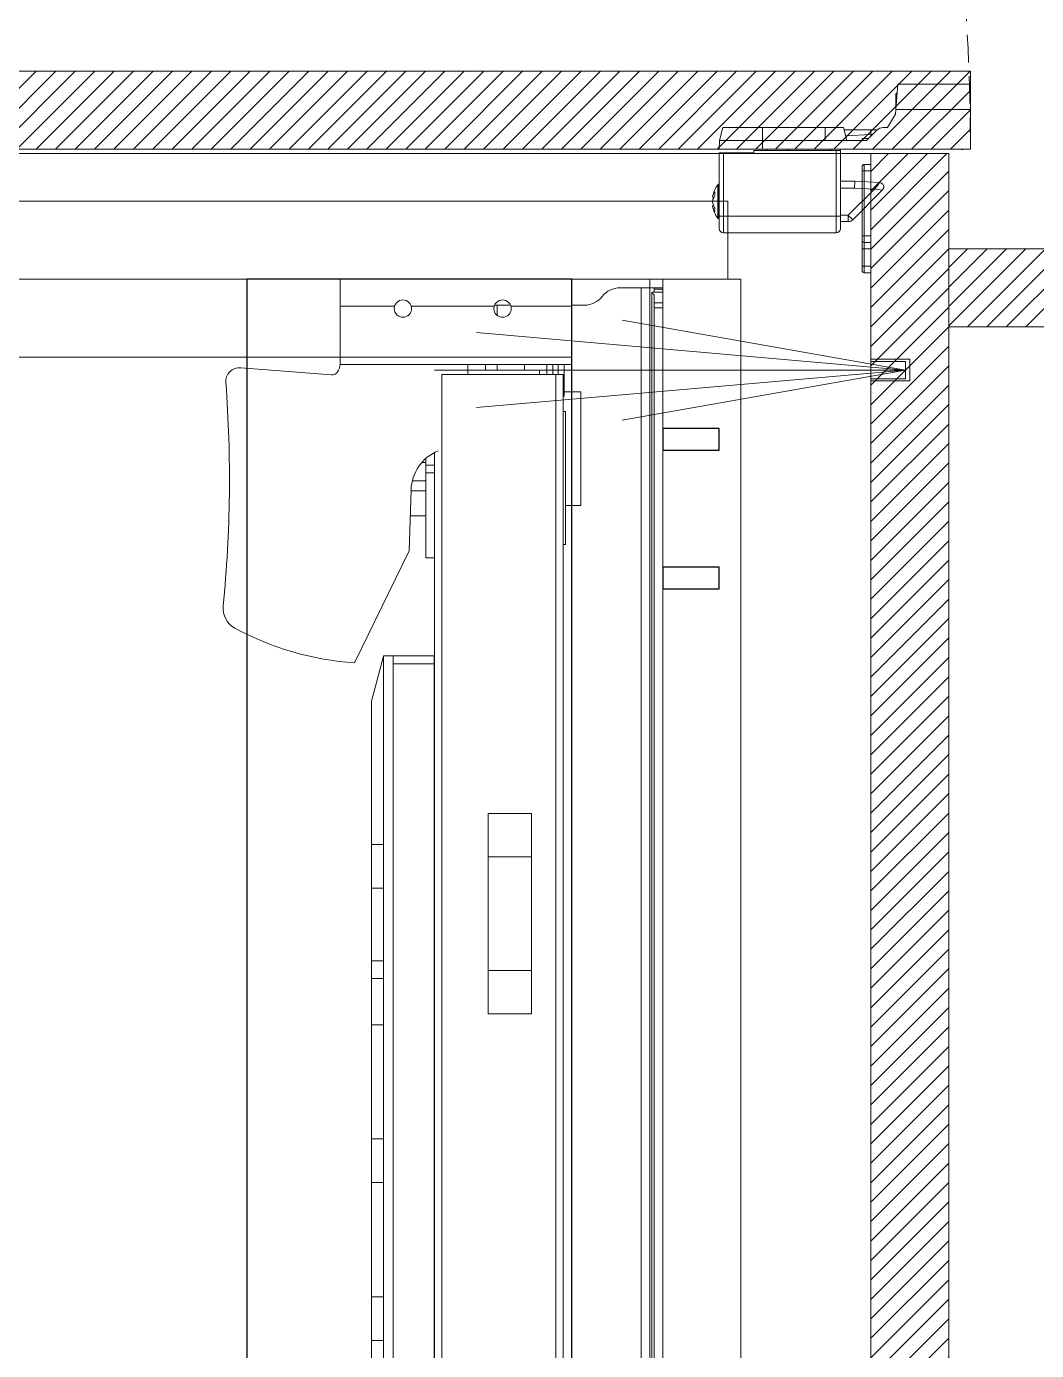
# Model space of a CAD drawing. Header units: millimetres. Extents: x 126 to 12547, y 1644 to 26714.
# Drawn here: x 10913 to 11146.1, y 1949.5 to 2255.2 of the extents above; entities that cross this region are included whole.
import ezdxf

# ---------------------------------------------------------------- set-up
doc = ezdxf.new("R2010")
doc.units = ezdxf.units.MM
doc.linetypes.add('BEARBEITUNGEN', pattern=[0])
doc.linetypes.add('NASCOSTA', pattern=[9.525, 6.35, -3.175])
for name, color, linetype, lineweight in [('F_ARREDI', 7, 'Continuous', 5), ('F_FERRAMENTA', 253, 'Continuous', 5), ('F_Guide', 1, 'Continuous', 9), ('F_MULTI laminato OPACO', 1, 'Continuous', 5), ('F_Proiezioni', 253, 'NASCOSTA', 9), ('F_STRIP-LED', 2, 'Continuous', 5)]:
    doc.layers.add(name, color=color, linetype=linetype, lineweight=lineweight)
doc.layers.add('F_Lavorazioni', color=12, linetype='Continuous')

# ---------------------------------------------------------------- blocks, each defined once
blk = doc.blocks.new('V_CAS.ra INTERNA_ pianta')
at = {"layer": 'F_Guide', "color": 8}
for p, q in [((273121.76, -83401.9), (273121.76, -82939.93)), ((273123.46, -83419.93), (273123.46, -82939.93)), ((273151.46, -83419.93), (273151.46, -82940.73)), ((273149.76, -83419.93), (273149.76, -82948.71)), ((273169.44, -83439.93), (273169.44, -83021.43)), ((273171.94, -83438.93), (273171.94, -83022.43)), ((273172.44, -83438.32), (273172.44, -83023.03)), ((273174.44, -83439.93), (273174.44, -83021.43)), ((273112.17, -83354.93), (273112.17, -83101.93)), ((273121.67, -83354.93), (273121.67, -83101.93)), ((273109.97, -83354.93), (273109.97, -83103.51)), ((273107.17, -83196.89), (273107.17, -83151.97)), ((273109.97, -83196.89), (273107.17, -83196.89)), ((273107.17, -83206.97), (273107.17, -83196.89)), ((273109.97, -83206.97), (273107.17, -83206.97)), ((273107.17, -83233.38), (273107.17, -83206.97)), ((273109.97, -83233.38), (273107.17, -83233.38)), ((273107.17, -83243.43), (273107.17, -83233.38)), ((273109.97, -83243.43), (273107.17, -83243.43)), ((273107.17, -83269.76), (273107.17, -83243.43)), ((273109.97, -83269.76), (273107.17, -83269.76)), ((273107.17, -83344.48), (273107.17, -83269.76)), ((273144.16, -83272.33), (273134.16, -83272.33)), ((273134.16, -83318.53), (273134.16, -83272.33)), ((273144.16, -83318.53), (273144.16, -83272.33)), ((273109.97, -83280.45), (273107.17, -83280.45)), ((273144.16, -83282.32), (273134.16, -83282.32)), ((273109.97, -83284.53), (273107.17, -83284.53)), ((273109.97, -83301.33), (273107.17, -83301.33)), ((273144.16, -83308.53), (273134.16, -83308.53)), ((273109.97, -83311.38), (273107.17, -83311.38)), ((273144.16, -83318.53), (273134.16, -83318.53)), ((273109.96, -83354.9), (273107.17, -83344.48)), ((273121.67, -83353.13), (273112.17, -83353.13)), ((273115.93, -83379.23), (273103.31, -83353.35)), ((273109.97, -83354.9), (273109.96, -83354.9)), ((273121.67, -83354.93), (273109.97, -83354.93)), ((273116.34, -83393.3), (273115.93, -83379.23)), ((273121.76, -83377.62), (273119.76, -83377.62)), ((273119.76, -83400.54), (273119.76, -83377.62)), ((273151.94, -83380.68), (273151.46, -83380.68)), ((273151.94, -83411.38), (273151.94, -83380.68)), ((273119.76, -83387.31), (273116.17, -83387.31)), ((273155.49, -83389.68), (273151.94, -83389.68)), ((273155.49, -83415.93), (273155.49, -83389.68)), ((273119.76, -83393.05), (273116.33, -83393.05)), ((273119.76, -83395.39), (273116.63, -83395.39)), ((273121.76, -83397.22), (273119.76, -83397.22)), ((273121.76, -83398.96), (273119.76, -83398.96)), ((273119.76, -83399.61), (273118.82, -83399.61)), ((273174.44, -83404.93), (273174.44, -83404.93)), ((273174.44, -83404.93), (273174.44, -83404.93)), ((273151.94, -83411.38), (273151.46, -83411.38)), ((273151.69, -83414.93), (273151.46, -83414.93)), ((273151.69, -83422.24), (273151.69, -83414.93)), ((273155.49, -83415.93), (273151.69, -83415.93)), ((273077.02, -83421.48), (273097.94, -83419.86)), ((273097.94, -83419.86), (273098.34, -83419.83)), ((273151.46, -83419.93), (273123.46, -83419.93)), ((273129.47, -83422.24), (273129.47, -83419.93)), ((273145.94, -83420.93), (273145.94, -83419.93)), ((273147.69, -83422.24), (273147.69, -83419.93)), ((273149.06, -83422.24), (273149.06, -83419.93)), ((273150.31, -83422.24), (273150.31, -83419.93)), ((273099.94, -83422.16), (273099.73, -83421.24)), ((273099.94, -83441.93), (273099.94, -83422.16)), ((273153.44, -83422.24), (273099.94, -83422.24)), ((273145.94, -83420.93), (273129.47, -83420.93)), ((273133.54, -83422.24), (273133.54, -83420.93)), ((273136.24, -83422.24), (273136.24, -83420.93)), ((273142.54, -83422.24), (273142.54, -83420.93)), ((273153.44, -83441.93), (273153.44, -83422.24)), ((273136.24, -83435.93), (273136.24, -83433.53)), ((273174.44, -83435.27), (273172.44, -83435.27)), ((273112.53, -83435.73), (273099.94, -83435.73)), ((273135.53, -83435.73), (273116.35, -83435.73)), ((273136.24, -83435.93), (273135.61, -83435.93)), ((273139.27, -83435.93), (273136.24, -83435.93)), ((273153.44, -83435.73), (273139.35, -83435.73)), ((273156.31, -83435.93), (273153.44, -83435.93)), ((273174.44, -83436.43), (273172.44, -83436.43)), ((273174.44, -83439.93), (273164.59, -83439.93)), ((273174.44, -83438.93), (273171.94, -83438.93)), ((273172.44, -83439.6), (273172.44, -83438.93)), ((273174.44, -83439.6), (273172.44, -83439.6)), ((273172.44, -83439.93), (273172.44, -83439.6)), ((273153.44, -83441.93), (273099.94, -83441.93))]:
    blk.add_line(p, q, dxfattribs=at)
for centre in [(273114.44, -83435.13), (273137.44, -83435.13)]:
    blk.add_circle(centre, 2, dxfattribs=at)
for centre, radius, start, end in [((273107.87, -83420.9), 67.7, 93.8622, 118.3977), ((273078.14, -83365.92), 5.2, 118.3977, 185.6204), ((272774.61, -83395.79), 299.8, 355.7419, 5.6204), ((273126.34, -83393.01), 10, 181.6888, 247.9389), ((273076.77, -83418.29), 3.2, 175.7419, 274.4211), ((273097.88, -83421.67), 1.9, 13.0755, 76.1066), ((273156.31, -83441.21), 5.29, 38.4424, 90), ((273164.59, -83434.64), 5.29, 218.4424, 270)]:
    blk.add_arc(centre, radius, start, end, dxfattribs=at)
at = {"layer": 'F_Guide', "color": 8, "extrusion": (0, 0, -1)}
blk.add_ellipse((273170.88, -83433.93), major_axis=(0, 5), ratio=0.654481, start_param=2.645492, end_param=2.812476, dxfattribs=at)
at = {"layer": 'F_Lavorazioni', "color": 14, "linetype": 'BEARBEITUNGEN', "true_color": 0xaa0000}
for p, q in [((273078.44, -83441.93), (273078.44, -82951.93)), ((273153.44, -82951.93), (273153.44, -83441.93)), ((273174.44, -83375.43), (273174.44, -83370.43)), ((273174.44, -83370.43), (273187.44, -83370.43)), ((273187.44, -83370.43), (273187.44, -83375.43)), ((273187.44, -83375.43), (273174.44, -83375.43)), ((273174.44, -83407.43), (273174.44, -83402.43)), ((273174.44, -83402.43), (273187.44, -83402.43)), ((273187.44, -83402.43), (273187.44, -83407.43)), ((273187.44, -83407.43), (273174.44, -83407.43)), ((273153.44, -83441.93), (273078.44, -83441.93))]:
    blk.add_line(p, q, dxfattribs=at)
at = {"layer": 'F_MULTI laminato OPACO', "color": 143, "true_color": 0x7aafdf}
for points in [[(272828.44, -83441.93), (273174.44, -83441.93), (273174.44, -82911.93), (272828.44, -82911.93)], [(273174.44, -82911.93), (273192.44, -82911.93), (273192.44, -83441.93), (273174.44, -83441.93)], [(273171.44, -83441.93), (273153.44, -83441.93), (273153.44, -82951.93), (273171.44, -82951.93)], [(273153.44, -83423.93), (273153.44, -83441.93), (272849.44, -83441.93), (272849.44, -83423.93)], [(273189.44, -83441.93), (273189.44, -83459.93), (272813.44, -83459.93), (272813.44, -83441.93)]]:
    blk.add_lwpolyline(points, close=True, dxfattribs=at)
blk = doc.blocks.new('ARMADIO_camera master_sol.C_pianta')
at = {"layer": 'F_MULTI laminato OPACO', "transparency": 33554508}
h = blk.add_hatch(dxfattribs=at)
h.set_pattern_fill('ANSI31', color=256)
h.set_pattern_definition([(45, (1055, -6e-09), (-2.24506403, 2.24506403), [])])
h.paths.add_polyline_path([(718911.42, 531638.1), (718893.42, 531638.1), (718893.42, 531056.1), (718911.42, 531056.1)])
h = blk.add_hatch(dxfattribs=at)
h.set_pattern_fill('ANSI31', color=256)
h.paths.add_polyline_path([(718853.42, 531078.1), (718853.42, 531096.1), (718893.42, 531096.1), (718893.42, 531078.1)])
h = blk.add_hatch(dxfattribs=at)
h.set_pattern_fill('ANSI31', color=6)
h.paths.add_polyline_path([(719338.42, 531037.1), (719338.42, 531055.1), (718888.42, 531055.1), (718888.42, 531037.1)])
at = {"layer": 'F_FERRAMENTA'}
for p, q in [((718911.42, 531083.6), (718912.92, 531083.6)), ((718911.42, 531082.1), (718911.42, 531083.6)), ((718912.92, 531082.1), (718912.92, 531083.6)), ((718912.92, 531082.1), (718911.42, 531082.1)), ((718911.42, 531082.1), (718911.42, 531078.1)), ((718912.92, 531078.1), (718912.92, 531082.1)), ((718913.42, 531082.1), (718912.92, 531082.1)), ((718913.42, 531083.1), (718913.42, 531082.1)), ((718913.42, 531082.1), (718913.42, 531078.1)), ((718911.42, 531078.1), (718912.92, 531078.1)), ((718911.42, 531076.6), (718911.42, 531078.1)), ((718912.92, 531076.6), (718912.92, 531078.1)), ((718913.42, 531078.1), (718912.92, 531078.1)), ((718913.42, 531078.1), (718913.42, 531076.1)), ((718911.42, 531076.6), (718912.92, 531076.6)), ((718911.42, 531075.1), (718911.42, 531076.6)), ((718912.92, 531075.1), (718911.42, 531075.1)), ((718911.42, 531075.1), (718911.42, 531060.1)), ((718912.92, 531075.1), (718912.92, 531076.6)), ((718912.92, 531060.1), (718912.92, 531075.1)), ((718913.42, 531075.1), (718912.92, 531075.1)), ((718913.42, 531076.1), (718913.42, 531075.1)), ((718913.42, 531075.1), (718913.42, 531060.1)), ((718919.42, 531074.4), (718919.42, 531070.57)), ((718919.42, 531074.4), (718945.42, 531074.4)), ((718945.42, 531070.57), (718945.42, 531074.4)), ((718908.72, 531064.5), (718915.57, 531071.36)), ((718916.63, 531070.35), (718916.63, 531071.8)), ((718916.63, 531071.8), (718918.42, 531071.8)), ((718918.42, 531070.53), (718918.42, 531073.4)), ((718946.42, 531073.4), (718946.42, 531070.53)), ((718946.47, 531071.15), (718946.42, 531071.15)), ((718946.47, 531071.15), (718946.47, 531070.15)), ((718916.63, 531070.35), (718910.57, 531064.29)), ((718918.42, 531070.35), (718916.63, 531070.35)), ((718918.42, 531055.4), (718918.42, 531070.53)), ((718919.42, 531070.57), (718919.42, 531055.4)), ((718945.42, 531070.57), (718919.42, 531070.57)), ((718945.42, 531055.9), (718945.42, 531070.57)), ((718946.42, 531070.53), (718946.42, 531055.9)), ((718946.47, 531070.15), (718946.47, 531063.15)), ((718946.76, 531071), (718946.76, 531070.04)), ((718946.76, 531070.04), (718946.76, 531063.29)), ((718947.7, 531068.12), (718947.94, 531068.18)), ((718947.6, 531066.19), (718947.94, 531066.11)), ((718947.91, 531067.08), (718947.94, 531067.08)), ((718947.94, 531067.08), (718947.93, 531067.15)), ((718915.12, 531062.5), (718909.37, 531062.8)), ((718910.57, 531064.29), (718915.16, 531064.05)), ((718918.42, 531062.5), (718915.12, 531062.5)), ((718915.16, 531064.05), (718918.42, 531064.05)), ((718946.42, 531063.15), (718946.47, 531063.15)), ((718911.42, 531060.1), (718912.92, 531060.1)), ((718911.42, 531058.6), (718911.42, 531060.1)), ((718912.92, 531058.6), (718912.92, 531060.1)), ((718913.42, 531060.1), (718912.92, 531060.1)), ((718913.42, 531060.1), (718913.42, 531059.1)), ((718912.92, 531058.6), (718911.42, 531058.6)), ((718938.42, 531055.4), (718938.42, 531055.9)), ((718945.42, 531055.9), (718938.42, 531055.9)), ((718946.42, 531055.9), (718945.42, 531055.9)), ((718888.42, 531055.1), (718890.17, 531055.19)), ((718888.42, 531055.1), (718936.42, 531055.1)), ((718888.42, 531055.1), (718888.42, 531045.89)), ((718912.42, 531053.1), (718910.01, 531050.68)), ((718912.42, 531053.1), (718921.92, 531053.1)), ((718913.41, 531053.1), (718913.41, 531052.6)), ((718917.73, 531050.1), (718916.92, 531053.1)), ((718919.42, 531055.4), (718918.42, 531055.4)), ((718918.42, 531055.1), (718918.42, 531055.4)), ((718919.42, 531055.4), (718938.42, 531055.4)), ((718920.42, 531055.4), (718920.42, 531055.1)), ((718921.92, 531053.1), (718936.42, 531053.1)), ((718921.92, 531050.1), (718921.92, 531053.1)), ((718930.42, 531055.4), (718930.42, 531055.1)), ((718935.42, 531055.1), (718935.42, 531055.4)), ((718936.42, 531055.1), (718936.42, 531053.1)), ((718936.42, 531055.1), (718946.42, 531055.1)), ((718936.42, 531053.1), (718946.35, 531053.1)), ((718936.42, 531050.1), (718936.42, 531053.1)), ((718945.55, 531050.1), (718946.35, 531053.1)), ((718946.42, 531055.1), (718946.35, 531053.1)), ((718905.75, 531047.01), (718907.54, 531050.1)), ((718908.59, 531050.1), (718907.54, 531050.1)), ((718911.44, 531050.6), (718909.92, 531050.6)), ((718911.42, 531051.73), (718911.04, 531051.71)), ((718911.39, 531052.06), (718911.42, 531051.73)), ((718911.42, 531051.73), (718917.21, 531052.04)), ((718911.42, 531051.73), (718911.44, 531050.6)), ((718911.44, 531050.6), (718917.59, 531050.6)), ((718911.92, 531052.6), (718913.41, 531052.6)), ((718917.73, 531050.1), (718921.92, 531050.1)), ((718921.92, 531050.1), (718936.42, 531050.1)), ((718936.42, 531050.1), (718945.55, 531050.1)), ((718905.75, 531047.01), (718905.66, 531045.89)), ((718888.42, 531045.89), (718905.66, 531045.89)), ((718888.42, 531040.1), (718888.42, 531045.89)), ((718905.66, 531045.89), (718905.15, 531040.1)), ((718905.62, 531042.45), (718905.62, 531045.5)), ((718905.15, 531040.1), (718888.42, 531040.1))]:
    blk.add_line(p, q, dxfattribs=at)
for centre, radius, start, end in [((718912.92, 531083.1), 0.5, 0, 90), ((718912.92, 531076.1), 0.5, 0, 90), ((718919.42, 531073.4), 1, 90, 180), ((718945.42, 531073.4), 1, 0, 90), ((718916.63, 531070.3), 1.5, 90, 135), ((718906.96, 531061.19), 13.33, 43.4606, 49.7397), ((718946.47, 531070.79), 0.36, 36.3584, 90), ((718919.17, 531064.81), 5.77, 87.5213, 97.474), ((718945.67, 531064.81), 5.77, 82.526, 92.4787), ((718941.52, 531067.15), 6.5, 9.826, 36.3584), ((718944.39, 531067.64), 3.59, 8.7209, 32.3082), ((718944.65, 531069.13), 2.81, 351.2697, 8.7303), ((718943.53, 531066.53), 4.46, 8.804, 29.1786), ((718941.52, 531067.15), 6.5, 323.6416, 350.174), ((718944.26, 531067.87), 3.74, 327.8829, 349.8782), ((718945.14, 531066.61), 2.85, 323.5262, 349.9156), ((718943.84, 531065.4), 3.61, 352.3056, 7.6944), ((718943.75, 531067.71), 4.24, 338.7037, 351.4823), ((718909.42, 531063.8), 1, 135, 267), ((718909.43, 531063.8), 1, 135.2041, 266.8433), ((718946.47, 531063.51), 0.36, 270, 323.6416), ((718912.92, 531059.1), 0.5, 270, 0), ((718890.24, 531053.89), 1.3, 68.1276, 93), ((718908.59, 531052.1), 2, 270, 315), ((718905.27, 531042.45), 0.35, 278.5759, 0)]:
    blk.add_arc(centre, radius, start, end, dxfattribs=at)
for centre, major_axis, ratio, start_param, end_param in [((718910.57, 531064.24), (-1.85, 0.27), 0.03046, 4.716764, 6.260381), ((718910.57, 531064.24), (1.2, 1.44), 0.019707, 1.54715, 3.090766), ((718909.9, 531064.27), (0.53, 1.47), 0.001231, 3.076393, 3.141962), ((718915.16, 531064), (0.04, 1.5), 0.001006, 1.53238, 3.141593)]:
    blk.add_ellipse(centre, major_axis=major_axis, ratio=ratio, start_param=start_param, end_param=end_param, dxfattribs=at)
at = {"layer": 'F_MULTI laminato OPACO'}
for points in [[(719323.42, 531636.1), (718893.42, 531636.1), (718893.42, 531056.1), (719323.42, 531056.1)], [(718893.42, 531636.1), (718911.42, 531636.1), (718911.42, 531056.1), (718893.42, 531056.1)], [(718902.42, 531108.6), (718902.42, 531103.6), (718911.42, 531103.6), (718911.42, 531108.6)], [(718853.42, 531078.1), (718853.42, 531096.1), (718893.42, 531096.1), (718893.42, 531078.1)]]:
    blk.add_lwpolyline(points, close=True, dxfattribs=at)
at = {"layer": 'F_MULTI laminato OPACO', "color": 6}
blk.add_lwpolyline([(719338.42, 531037.1), (719338.42, 531055.1), (718888.42, 531055.1), (718888.42, 531037.1)], close=True, dxfattribs=at)
at = {"layer": 'F_Proiezioni'}
blk.add_lwpolyline([(719338.42, 531054.1), (719338.42, 530604.1, -0.414214), (718888.42, 531054.1)], format="xyb", dxfattribs=at)
at = {"layer": 'F_STRIP-LED'}
for q in [(718968.83, 531117.63), (719002.41, 531114.76), (719012.1, 531106.1), (719002.41, 531097.44), (718968.83, 531094.56)]:
    blk.add_line((718903.42, 531106.1), q, dxfattribs=at)
blk.add_lwpolyline([(718903.42, 531108.1), (718903.42, 531104.1), (718911.42, 531104.1), (718911.42, 531108.1)], close=True, dxfattribs=at)
at = {"layer": 'F_ARREDI', "xscale": -1}
blk.add_blockref('V_CAS.ra INTERNA_ pianta', (992133.86, 614527.02), dxfattribs=at)

msp = doc.modelspace()

# ---------------------------------------------------------------- block references
at = {"layer": 'F_ARREDI', "color": 2, "lineweight": 5, "rotation": 180}
msp.add_blockref('ARMADIO_camera master_sol.C_pianta', (730019.29, 533281.93), dxfattribs=at)

doc.saveas('drawing.dxf')
